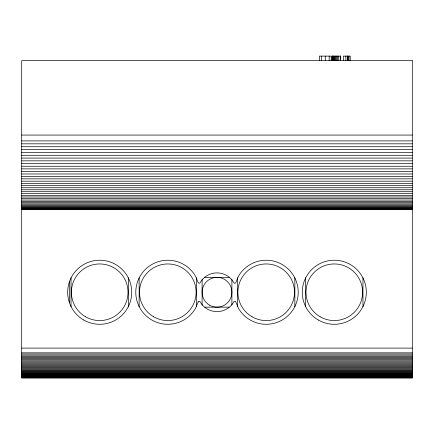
<?xml version="1.0" encoding="UTF-8"?>
<svg xmlns="http://www.w3.org/2000/svg" width="434" height="434" viewBox="0 0 434 434"><rect width="100%" height="100%" fill="white"/><g stroke="black" fill="none" stroke-linecap="round" stroke-linejoin="round"><path stroke-width="0.65" d="M21.7 135.066L412.3 135.066M21.7 140.909L412.3 140.909M21.7 143.822L412.3 143.822M21.7 146.719L412.3 146.719M21.7 149.6L412.3 149.6M21.7 152.453L412.3 152.453M21.7 155.285L412.3 155.285M21.7 158.084L412.3 158.084M21.7 160.846L412.3 160.846M21.7 163.569L412.3 163.569M21.7 166.249L412.3 166.249M21.7 168.88L412.3 168.88M21.7 171.463L412.3 171.463M21.7 173.985L412.3 173.985M21.7 176.448L412.3 176.448M21.7 178.846L412.3 178.846M21.7 181.179L412.3 181.179M21.7 183.441L412.3 183.441M21.7 185.627L412.3 185.627M21.7 187.738L412.3 187.738M21.7 189.761L412.3 189.761M21.7 191.703L412.3 191.703M21.7 193.559L412.3 193.559M21.7 195.327L412.3 195.327M21.7 196.998L412.3 196.998M21.7 198.577L412.3 198.577M21.7 200.052L412.3 200.052M21.7 201.436L412.3 201.436M21.7 202.711L412.3 202.711M21.7 203.882L412.3 203.882M21.7 204.946L412.3 204.946M21.7 205.906L412.3 205.906M21.7 206.758L412.3 206.758M21.7 207.495L412.3 207.495M21.7 208.119L412.3 208.119M21.7 208.635L412.3 208.635M21.7 209.036L412.3 209.036M21.7 209.324L412.3 209.324M21.7 209.551L412.3 209.551M204.81 277.364L229.19 277.364M204.81 307.158L229.19 307.158M21.7 348.095L412.3 348.095M21.7 352.837L412.3 352.837M21.7 354.008L412.3 354.008M21.7 355.169L412.3 355.169M21.7 356.319L412.3 356.319M21.7 357.459L412.3 357.459M21.7 358.576L412.3 358.576M21.7 359.683L412.3 359.683M21.7 360.773L412.3 360.773M21.7 361.837L412.3 361.837M21.7 362.884L412.3 362.884M21.7 363.904L412.3 363.904M21.7 364.902L412.3 364.902M21.7 365.867L412.3 365.867M21.7 366.811L412.3 366.811M21.7 367.723L412.3 367.723M21.7 368.602L412.3 368.602M21.7 369.448L412.3 369.448M21.7 370.262L412.3 370.262M21.7 371.037L412.3 371.037M21.7 371.781L412.3 371.781M21.7 372.481L412.3 372.481M21.7 373.148L412.3 373.148M21.7 373.772L412.3 373.772M21.7 374.352L412.3 374.352M21.7 374.895L412.3 374.895M21.7 375.394L412.3 375.394M21.7 375.849L412.3 375.849M21.7 376.262L412.3 376.262M21.7 376.625L412.3 376.625M21.7 376.945L412.3 376.945M21.7 377.217L412.3 377.217M21.7 377.444L412.3 377.444M21.7 377.629L412.3 377.629M21.7 377.878L412.3 377.878M362.96 277.717L362.96 306.8M350.249 60.581L350.249 56.111L343.337 56.111L343.337 60.581M348.985 56.111L348.985 60.581M348.101 56.111L348.101 60.581M347.791 56.111L347.791 60.581M347.563 56.111L347.563 60.581M347.325 56.111L347.325 60.581M345.849 56.111L345.849 60.581M340.723 60.581L340.723 56.111L331.983 56.111L331.983 60.581M340.43 56.111L340.43 60.581M340.327 56.111L340.327 60.581M338.786 56.111L338.786 60.581M337.766 56.111L337.766 60.581M336.795 56.111L336.795 60.581M335.862 56.111L335.862 60.581M335.032 56.111L335.032 60.581M334.31 56.111L334.31 60.581M333.692 56.111L333.692 60.581M333.204 56.111L333.204 60.581M332.851 56.111L332.851 60.581M332.639 56.111L332.639 60.581M332.569 56.111L332.569 60.581M331.202 60.581L331.202 56.111L319.424 56.111L319.424 60.581M329.184 56.111L329.184 60.581M325.267 56.111L325.267 60.581M321.344 56.111L321.344 60.581M305.639 277.717L305.639 306.8M294.854 277.717L294.854 306.8M237.528 277.717L237.528 306.8M231.897 279.393L231.897 305.124M202.103 279.393L202.103 305.124M196.472 277.717L196.472 306.8M139.146 277.717L139.146 306.8M128.361 277.717L128.361 306.8M71.04 277.717L71.04 306.8M69.429 281.465L69.429 302.455M198.17 301.945L195.55 308.276A32.029 32.029 0 0 1 147.224 316.793A32.029 32.029 0 0 1 147.224 267.724A32.029 32.029 0 0 1 195.55 276.246L198.17 282.577A1.112 1.112 0 0 0 200.226 282.577A19.367 19.367 0 0 1 233.774 282.577A1.112 1.112 0 0 0 235.83 282.577L238.45 276.246A32.029 32.029 0 0 1 286.776 267.724A32.029 32.029 0 0 1 286.776 316.793A32.029 32.029 0 0 1 238.45 308.276L235.83 301.945A1.112 1.112 0 0 0 233.774 301.945A19.367 19.367 0 0 1 200.226 301.945A1.112 1.112 0 0 0 198.17 301.945M412.3 60.581L21.7 60.581L21.7 377.889L412.3 377.889L412.3 60.581M318.285 319.999A32.029 32.029 0 0 0 366.329 292.261A32.029 32.029 0 0 0 318.285 264.523A32.029 32.029 0 0 0 318.285 319.999M83.686 319.999A32.029 32.029 0 0 0 131.73 292.261A32.029 32.029 0 0 0 83.686 264.523A32.029 32.029 0 0 0 83.686 319.999M320.146 316.771A28.302 28.302 0 0 0 362.602 292.261A28.302 28.302 0 0 0 320.146 267.745A28.302 28.302 0 0 0 320.146 316.771M85.547 316.771A28.302 28.302 0 0 0 128.003 292.261A28.302 28.302 0 0 0 85.547 267.745A28.302 28.302 0 0 0 85.547 316.771M153.658 316.771A28.302 28.302 0 0 0 196.114 292.261A28.302 28.302 0 0 0 153.658 267.745A28.302 28.302 0 0 0 153.658 316.771M252.04 316.771A28.302 28.302 0 0 0 294.496 292.261A28.302 28.302 0 0 0 252.04 267.745A28.302 28.302 0 0 0 252.04 316.771M209.551 305.162A14.897 14.897 0 0 0 231.897 292.261A14.897 14.897 0 0 0 209.551 279.36A14.897 14.897 0 0 0 209.551 305.162"/></g></svg>
